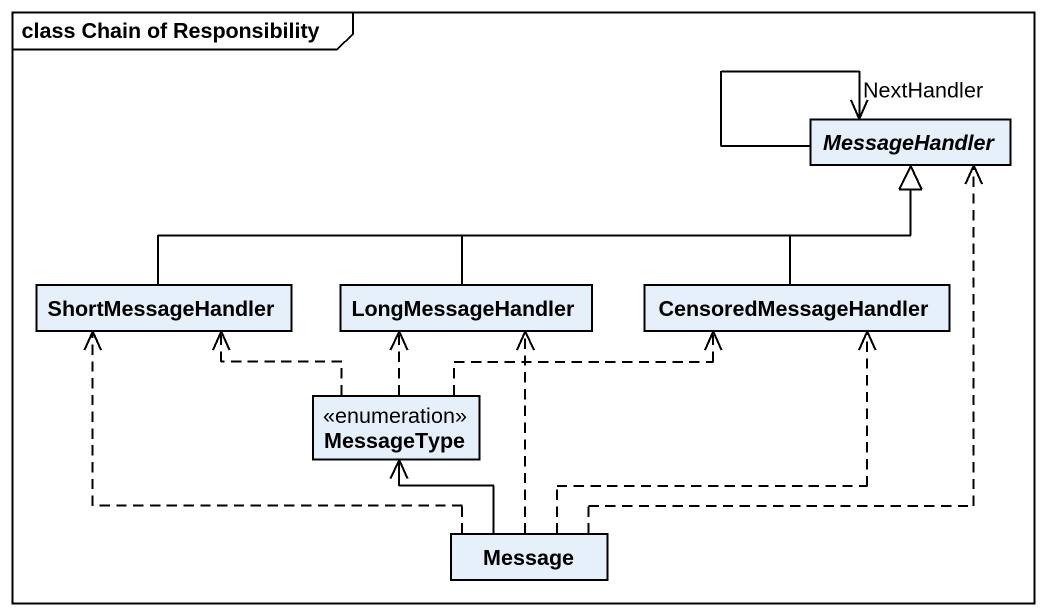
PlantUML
@startuml
mainframe class Chain of Responsibility
hide circle
hide empty members
abstract class MessageHandler
class ShortMessageHandler
class LongMessageHandler
class CensoredMessageHandler
enum MessageType
class Message
MessageHandler --> MessageHandler : NextHandler
ShortMessageHandler -right-|> MessageHandler
LongMessageHandler -right-|> MessageHandler
CensoredMessageHandler -up-|> MessageHandler
MessageType .left.> ShortMessageHandler
MessageType .up.> LongMessageHandler
MessageType .right.> CensoredMessageHandler
Message .up.> MessageHandler
Message .up.> ShortMessageHandler
Message .up.> LongMessageHandler
Message .up.> CensoredMessageHandler
Message -up-> MessageType
@enduml
